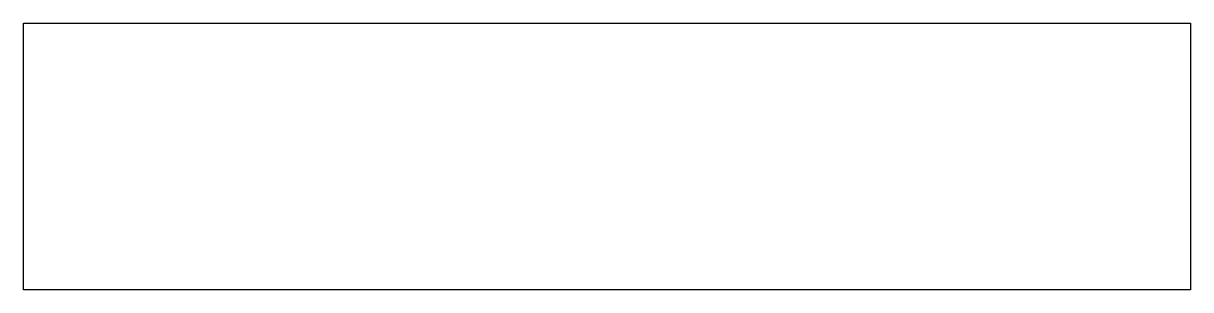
# Model space of a CAD drawing. Header units: inches. Extents: x -118 to 842, y -490 to -270.
import ezdxf

# ---------------------------------------------------------------- set-up
doc = ezdxf.new("R2010")
doc.units = ezdxf.units.IN
doc.header["$MEASUREMENT"] = 0
doc.layers.add('Layer 1', color=7, linetype='Continuous')
picture_1 = doc.add_image_def('image1.png', size_in_pixel=(1916, 438))

msp = doc.modelspace()

# ---------------------------------------------------------------- pictures from other files: only their frames are drawn
at = {"layer": 'Layer 1'}
image = msp.add_image(picture_1, insert=(-118.24, -489.68), size_in_units=(960, 219.46), dxfattribs=at)

doc.saveas('drawing.dxf')
